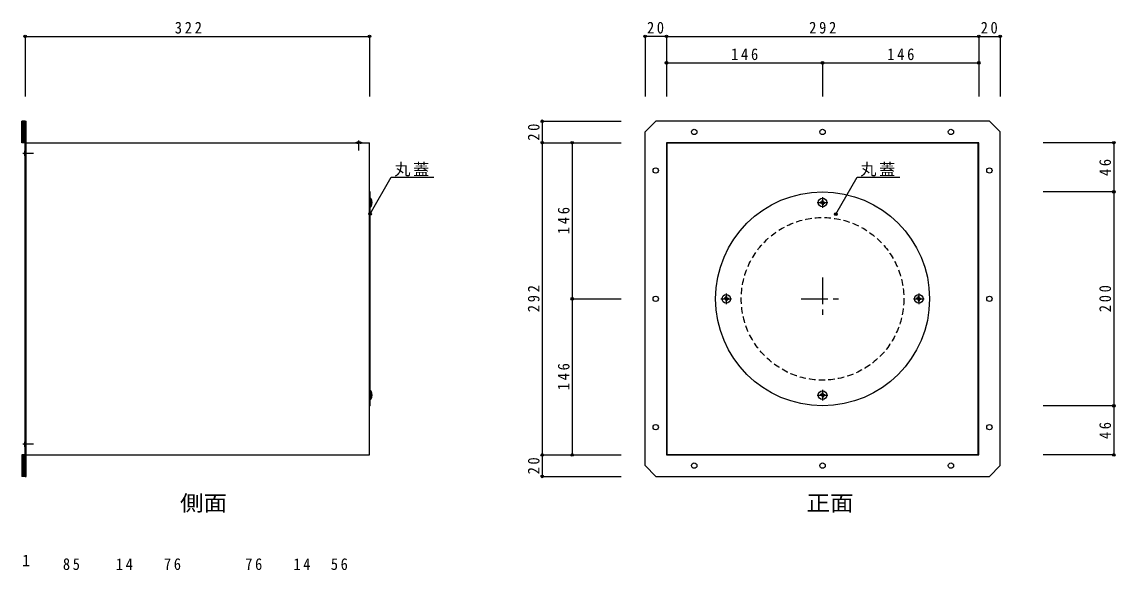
# Model space of a CAD drawing. Units: millimetres at full size, sheet at 1:5. Extents: x -992 to 812, y -602 to 481.
# Drawn here: x -230 to 792, y -34 to 478 of the extents above; entities that cross this region are included whole.
import ezdxf
from ezdxf.enums import TextEntityAlignment as Align

# ---------------------------------------------------------------- set-up
doc = ezdxf.new("R2010")
doc.units = ezdxf.units.MM
doc.header["$LTSCALE"] = 5
doc.header["$PDMODE"] = 32
doc.header["$PDSIZE"] = 2.5
doc.linetypes.add('CHAIN1', pattern=[8, 5, -1, 1, -1])
doc.linetypes.add('DASHED1', pattern=[1.8, 1.2, -0.6])
doc.layers.add('0-0', color=7, linetype='Continuous')
doc.styles.add('ＭＳ ゴシック', font='')
doc.styles.get('ＭＳ ゴシック').set_extended_font_data('MS Gothic')

msp = doc.modelspace()

# ---------------------------------------------------------------- linework, layer by layer
at = {"layer": '0-0'}
for p, q in [((-227.229, 464.875), (-227.229, 408.717)), ((-227.229, 464.875), (94.771, 464.875)), ((94.771, 464.875), (94.771, 408.717)), ((372.384, 464.875), (352.384, 464.875)), ((352.384, 464.875), (352.384, 408.717)), ((372.384, 464.875), (664.384, 464.875)), ((372.384, 464.875), (372.384, 408.717)), ((664.384, 464.875), (664.384, 408.717)), ((664.384, 464.875), (684.384, 464.875)), ((684.384, 464.875), (684.384, 408.717)), ((372.384, 440.043), (518.384, 440.043)), ((372.384, 440.043), (372.384, 408.717)), ((518.384, 440.043), (518.384, 408.717)), ((518.384, 440.043), (664.384, 440.043)), ((664.384, 440.043), (664.384, 408.717)), ((-227.229, 385.459), (-230.229, 385.459)), ((-230.229, 365.459), (-230.229, 385.459)), ((-229.729, 365.459), (-229.729, 385.459)), ((-229.229, 365.459), (-229.229, 385.459)), ((-228.729, 365.459), (-228.729, 385.459)), ((-228.229, 365.459), (-228.229, 385.459)), ((-227.729, 365.459), (-227.729, 385.459)), ((-227.229, 385.459), (-226.229, 385.459)), ((256.386, 385.459), (256.386, 365.459)), ((256.386, 385.459), (329.99, 385.459)), ((362.384, 385.459), (352.384, 375.459)), ((674.384, 385.459), (362.384, 385.459)), ((674.384, 385.459), (684.384, 375.459)), ((352.384, 63.459), (352.384, 375.459)), ((684.384, 63.459), (684.384, 375.459)), ((-227.229, 365.459), (-230.229, 365.459)), ((-227.229, 358.659), (-227.229, 352.259)), ((-226.229, 365.459), (94.771, 365.459)), ((87.971, 365.459), (81.571, 365.459)), ((83.171, 365.459), (83.171, 364.459)), ((86.371, 365.459), (86.371, 364.459)), ((256.386, 365.459), (329.99, 365.459)), ((256.386, 365.459), (256.386, 73.459)), ((284.428, 365.459), (284.428, 219.459)), ((284.428, 365.459), (329.99, 365.459)), ((372.884, 364.959), (372.884, 73.959)), ((790.688, 365.459), (724.629, 365.459)), ((790.688, 365.459), (790.688, 319.459)), ((95.271, 299.026), (115.03, 333.25)), ((115.03, 333.25), (155.036, 333.25)), ((530.716, 298.667), (550.682, 333.25)), ((550.682, 333.25), (590.688, 333.25)), ((95.271, 319.459), (94.771, 319.459)), ((95.271, 119.459), (95.271, 319.459)), ((790.688, 319.459), (724.629, 319.459)), ((790.688, 319.459), (790.688, 119.459)), ((95.271, 305.909), (95.271, 313.009)), ((95.721, 313.459), (95.821, 313.459)), ((96.271, 305.909), (96.271, 313.009)), ((517.312, 309.936), (516.359, 309.922)), ((517.312, 308.981), (516.359, 308.995)), ((517.312, 309.936), (517.718, 310.124)), ((517.312, 308.981), (517.718, 308.793)), ((517.906, 310.53), (517.718, 310.124)), ((517.906, 308.387), (517.718, 308.793)), ((517.906, 310.53), (517.921, 311.483)), ((517.906, 308.387), (517.921, 307.434)), ((518.861, 310.53), (518.847, 311.483)), ((518.861, 308.387), (518.847, 307.434)), ((518.861, 310.53), (519.049, 310.124)), ((518.861, 308.387), (519.049, 308.793)), ((519.455, 309.936), (519.049, 310.124)), ((519.455, 308.981), (519.049, 308.793)), ((519.455, 309.936), (520.408, 309.922)), ((519.455, 308.981), (520.408, 308.995)), ((95.821, 305.459), (95.721, 305.459)), ((284.428, 219.459), (329.99, 219.459)), ((284.428, 219.459), (284.428, 73.459)), ((427.312, 219.936), (426.359, 219.922)), ((427.312, 218.981), (426.359, 218.995)), ((427.312, 219.936), (427.718, 220.124)), ((427.312, 218.981), (427.718, 218.793)), ((427.906, 220.53), (427.718, 220.124)), ((427.906, 218.387), (427.718, 218.793)), ((427.906, 220.53), (427.921, 221.483)), ((427.906, 218.387), (427.921, 217.434)), ((428.861, 220.53), (428.847, 221.483)), ((428.861, 218.387), (428.847, 217.434)), ((428.861, 220.53), (429.049, 220.124)), ((428.861, 218.387), (429.049, 218.793)), ((429.455, 219.936), (429.049, 220.124)), ((429.455, 218.981), (429.049, 218.793)), ((429.455, 219.936), (430.408, 219.922)), ((429.455, 218.981), (430.408, 218.995)), ((607.312, 219.936), (606.359, 219.922)), ((607.312, 218.981), (606.359, 218.995)), ((607.312, 219.936), (607.718, 220.124)), ((607.312, 218.981), (607.718, 218.793)), ((607.906, 220.53), (607.718, 220.124)), ((607.906, 218.387), (607.718, 218.793)), ((607.906, 220.53), (607.921, 221.483)), ((607.906, 218.387), (607.921, 217.434)), ((608.861, 220.53), (608.847, 221.483)), ((608.861, 218.387), (608.847, 217.434)), ((608.861, 220.53), (609.049, 220.124)), ((608.861, 218.387), (609.049, 218.793)), ((609.455, 219.936), (609.049, 220.124)), ((609.455, 218.981), (609.049, 218.793)), ((609.455, 219.936), (610.408, 219.922)), ((609.455, 218.981), (610.408, 218.995)), ((95.271, 125.909), (95.271, 133.009)), ((95.721, 133.459), (95.821, 133.459)), ((96.271, 125.909), (96.271, 133.009)), ((95.821, 125.459), (95.721, 125.459)), ((517.312, 129.936), (516.359, 129.922)), ((517.312, 128.981), (516.359, 128.995)), ((517.312, 129.936), (517.718, 130.124)), ((517.312, 128.981), (517.718, 128.793)), ((517.906, 130.53), (517.718, 130.124)), ((517.906, 128.387), (517.718, 128.793)), ((517.906, 130.53), (517.921, 131.483)), ((517.906, 128.387), (517.921, 127.434)), ((518.861, 130.53), (518.847, 131.483)), ((518.861, 128.387), (518.847, 127.434)), ((518.861, 130.53), (519.049, 130.124)), ((518.861, 128.387), (519.049, 128.793)), ((519.455, 129.936), (519.049, 130.124)), ((519.455, 128.981), (519.049, 128.793)), ((519.455, 129.936), (520.408, 129.922)), ((519.455, 128.981), (520.408, 128.995)), ((95.271, 119.459), (94.771, 119.459)), ((790.688, 119.459), (724.629, 119.459)), ((790.688, 119.459), (790.688, 73.459)), ((-227.229, 86.659), (-227.229, 80.259)), ((-230.229, 73.459), (-230.229, 53.459)), ((-227.229, 73.459), (-230.229, 73.459)), ((-229.729, 73.459), (-229.729, 53.459)), ((-229.229, 73.459), (-229.229, 53.459)), ((-228.729, 73.459), (-228.729, 53.459)), ((-228.229, 73.459), (-228.229, 53.459)), ((-227.729, 73.459), (-227.729, 53.459)), ((256.386, 73.459), (329.99, 73.459)), ((256.386, 73.459), (256.386, 53.459)), ((284.428, 73.459), (329.99, 73.459)), ((372.884, 73.959), (663.884, 73.959)), ((790.688, 73.459), (724.629, 73.459)), ((362.384, 53.459), (352.384, 63.459)), ((684.384, 63.459), (674.384, 53.459)), ((-227.229, 53.459), (-230.229, 53.459)), ((-227.229, 53.459), (-226.229, 53.459)), ((256.386, 53.459), (329.99, 53.459)), ((362.384, 53.459), (674.384, 53.459))]:
    msp.add_line(p, q, dxfattribs=at)
at = {"layer": '0-0', "linetype": 'CHAIN1'}
for p, q in [((84.771, 357.995), (84.771, 367.494)), ((-219.265, 355.459), (-229.264, 355.459)), ((513.384, 309.459), (523.384, 309.459)), ((518.384, 314.459), (518.384, 304.459)), ((518.384, 239.459), (518.384, 199.459)), ((423.384, 219.459), (433.384, 219.459)), ((428.384, 224.459), (428.384, 214.459)), ((498.384, 219.459), (538.384, 219.459)), ((603.384, 219.459), (613.384, 219.459)), ((608.384, 224.459), (608.384, 214.459)), ((518.384, 134.459), (518.384, 124.459)), ((513.384, 129.459), (523.384, 129.459)), ((-219.265, 83.459), (-229.264, 83.459))]:
    msp.add_line(p, q, dxfattribs=at)
at = {"layer": '0-0'}
for points in [[(-227.229, 53.459), (-227.229, 219.459), (-227.229, 385.459)], [(-226.229, 53.459), (-226.229, 219.459), (-226.229, 385.459)], [(-226.229, 73.459), (-51.229, 73.459), (94.771, 73.459), (94.771, 219.459), (94.771, 365.459)], [(663.884, 73.959), (663.884, 364.959), (372.884, 364.959)]]:
    msp.add_lwpolyline(points, dxfattribs=at)
msp.add_lwpolyline([(372.384, 73.459), (664.384, 73.459), (664.384, 365.459), (372.384, 365.459)], close=True, dxfattribs=at)
for centre, radius in [((398.384, 375.459), 2.5), ((518.384, 375.459), 2.5), ((638.384, 375.459), 2.5), ((362.384, 339.459), 2.5), ((674.384, 339.459), 2.5), ((518.384, 219.459), 100), ((518.384, 309.459), 4), ((362.384, 219.459), 2.5), ((428.384, 219.459), 4), ((608.384, 219.459), 4), ((674.384, 219.459), 2.5), ((518.384, 129.459), 4), ((362.384, 99.459), 2.5), ((674.384, 99.459), 2.5), ((398.384, 63.459), 2.5), ((518.384, 63.459), 2.5), ((638.384, 63.459), 2.5)]:
    msp.add_circle(centre, radius, dxfattribs=at)
at = {"layer": '0-0', "linetype": 'DASHED1'}
msp.add_circle((518.384, 219.459), 76, dxfattribs=at)
at = {"layer": '0-0'}
for centre, radius, start, end in [((-221.229, 355.459), 6.8, 151.92751, 208.07248), ((84.771, 359.459), 6.8, 61.92751, 118.07248), ((95.721, 313.009), 0.45, 90, 180), ((95.821, 313.009), 0.45, 0, 90), ((90.47, 309.459), 6.801, 328.53598, 31.464), ((518.384, 309.459), 2.077, 167.11887, 192.88112), ((518.384, 309.459), 2.077, 77.11887, 102.88112), ((518.384, 309.459), 2.077, 257.11887, 282.88112), ((518.384, 309.459), 2.077, 347.11887, 12.88112), ((95.721, 305.909), 0.45, 180, 270), ((95.821, 305.909), 0.45, 270, 0), ((428.384, 219.459), 2.077, 167.11887, 192.88112), ((428.384, 219.459), 2.077, 77.11887, 102.88112), ((428.384, 219.459), 2.077, 257.11887, 282.88112), ((428.384, 219.459), 2.077, 347.11887, 12.88112), ((608.384, 219.459), 2.077, 167.11887, 192.88112), ((608.384, 219.459), 2.077, 77.11887, 102.88112), ((608.384, 219.459), 2.077, 257.11887, 282.88112), ((608.384, 219.459), 2.077, 347.11887, 12.88112), ((95.721, 133.009), 0.45, 90, 180), ((95.821, 133.009), 0.45, 0, 90), ((90.47, 129.459), 6.801, 328.53598, 31.464), ((95.721, 125.909), 0.45, 180, 270), ((95.821, 125.909), 0.45, 270, 0), ((518.384, 129.459), 2.077, 167.11887, 192.88112), ((518.384, 129.459), 2.077, 77.11887, 102.88112), ((518.384, 129.459), 2.077, 257.11887, 282.88112), ((518.384, 129.459), 2.077, 347.11887, 12.88112), ((-221.229, 83.459), 6.8, 151.92751, 208.07248)]:
    msp.add_arc(centre, radius, start, end, dxfattribs=at)
for p in [(-227.229, 464.875), (94.771, 464.875), (352.384, 464.875), (372.384, 464.875), (664.384, 464.875), (684.384, 464.875), (372.384, 440.043), (518.384, 440.043), (664.384, 440.043), (256.386, 385.459), (256.386, 365.459), (284.428, 365.459), (790.688, 365.459), (790.688, 319.459), (95.271, 299.026), (530.716, 298.667), (284.428, 219.459), (790.688, 119.459), (256.386, 73.459), (284.428, 73.459), (790.688, 73.459), (256.386, 53.459)]:
    msp.add_point(p, dxfattribs=at)

# ---------------------------------------------------------------- texts
at = {"layer": '0-0', "style": 'ＭＳ ゴシック', "width": 1.1}
for s, p in [('側面', (-82.35, 16.775)), ('正面', (503.413, 16.775))]:
    msp.add_text(s, height=14.66, dxfattribs=at).set_placement(p, align=Align.BOTTOM_LEFT)
at = {"layer": '0-0', "style": 'ＭＳ ゴシック'}
msp.add_text('1', height=11, dxfattribs=at).set_placement((-230.021, -34.006), align=Align.BOTTOM_LEFT)
at = {"layer": '0-0', "char_height": 11, "attachment_point": 7, "style": 'ＭＳ ゴシック'}
for s, insert in [('\\T1.38;\\W0.9;322', (-87.229, 467.375)), ('\\T1.36;\\W0.9;20', (354.259, 467.375)), ('\\T1.38;\\W0.9;292', (505.884, 467.375)), ('\\T1.36;\\W0.9;20', (666.259, 467.375)), ('\\T1.38;\\W0.9;146', (432.884, 442.543)), ('\\T1.38;\\W0.9;146', (578.884, 442.543)), ('\\T1.17;丸蓋', (118.099, 333.786)), ('\\T1.17;丸蓋', (553.751, 333.786)), ('\\T1.36;\\W0.9;85', (-191.854, -34.24)), ('\\T1.36;\\W0.9;14', (-142.354, -34.24)), ('\\T1.36;\\W0.9;76', (-97.354, -34.24)), ('\\T1.36;\\W0.9;76', (-21.354, -34.24)), ('\\T1.36;\\W0.9;14', (23.646, -34.24)), ('\\T1.36;\\W0.9;56', (58.646, -34.24))]:
    msp.add_mtext(s, dxfattribs=dict(at, insert=insert))
at = {"layer": '0-0', "char_height": 11, "attachment_point": 7, "rotation": 90, "style": 'ＭＳ ゴシック'}
for s, insert in [('\\T1.36;\\W0.9;20', (253.886, 367.334)), ('\\T1.36;\\W0.9;46', (788.188, 334.334)), ('\\T1.38;\\W0.9;146', (281.928, 279.959)), ('\\T1.38;\\W0.9;292', (253.886, 206.959)), ('\\T1.38;\\W0.9;200', (788.188, 206.959)), ('\\T1.38;\\W0.9;146', (281.928, 133.959)), ('\\T1.36;\\W0.9;46', (788.188, 88.334)), ('\\T1.36;\\W0.9;20', (253.886, 55.334))]:
    msp.add_mtext(s, dxfattribs=dict(at, insert=insert))

doc.saveas('drawing.dxf')
